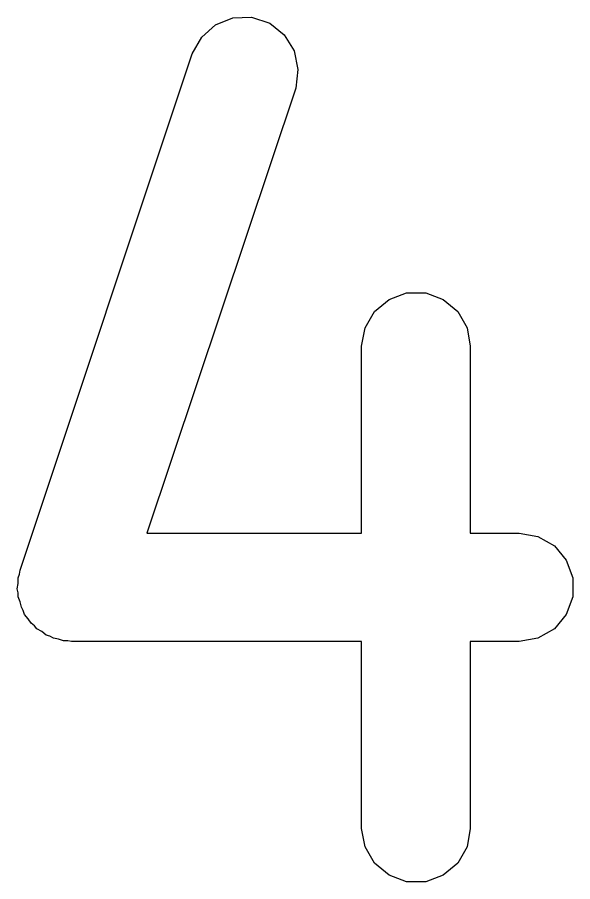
# Model space of a CAD drawing. Extents: x 142.1 to 238.7, y -137.2 to -60.7.
# Drawn here: x 184.809 to 185.577, y -61.896 to -60.701 of the extents above; entities that cross this region are included whole.
import ezdxf

# ---------------------------------------------------------------- set-up
doc = ezdxf.new("R2010")
doc.units = 0
doc.header["$MEASUREMENT"] = 0
doc.layers.add('BLACK', color=7, linetype='CONTINUOUS')

msp = doc.modelspace()

# ---------------------------------------------------------------- linework, layer by layer
at = {"layer": 'Black'}
for p, q in [((185.107, -60.7013), (185.133, -60.7006)), ((185.133, -60.7006), (185.158, -60.7088)), ((185.064, -60.7281), (185.083, -60.7109)), ((185.083, -60.7109), (185.107, -60.7013)), ((185.158, -60.7088), (185.178, -60.725)), ((185.051, -60.751), (185.064, -60.7281)), ((185.178, -60.725), (185.192, -60.7472)), ((185.192, -60.7472), (185.197, -60.7727)), ((184.813, -61.4653), (185.051, -60.751)), ((185.197, -60.7727), (185.194, -60.7985)), ((185.194, -60.7985), (184.988, -61.414)), ((185.323, -61.0908), (185.347, -61.0819)), ((185.347, -61.0819), (185.374, -61.0819)), ((185.374, -61.0819), (185.398, -61.0908)), ((185.303, -61.1075), (185.323, -61.0908)), ((185.398, -61.0908), (185.418, -61.1075)), ((185.29, -61.1301), (185.303, -61.1075)), ((185.418, -61.1075), (185.431, -61.1301)), ((185.285, -61.1557), (185.29, -61.1301)), ((185.431, -61.1301), (185.435, -61.1557)), ((185.285, -61.414), (185.285, -61.1557)), ((185.435, -61.1557), (185.435, -61.414)), ((184.988, -61.414), (185.285, -61.414)), ((185.435, -61.414), (185.503, -61.414)), ((185.503, -61.414), (185.529, -61.4186)), ((185.529, -61.4186), (185.552, -61.4316)), ((185.552, -61.4316), (185.568, -61.4515)), ((185.568, -61.4515), (185.577, -61.476)), ((184.812, -61.4708), (184.813, -61.4653)), ((184.81, -61.476), (184.812, -61.4708)), ((184.81, -61.4836), (184.81, -61.476)), ((185.577, -61.476), (185.577, -61.5021)), ((184.809, -61.4911), (184.81, -61.4836)), ((184.81, -61.4965), (184.809, -61.4911)), ((184.81, -61.5021), (184.81, -61.4965)), ((184.813, -61.5092), (184.81, -61.5021)), ((184.815, -61.5166), (184.813, -61.5092)), ((185.577, -61.5021), (185.568, -61.5265)), ((184.817, -61.5213), (184.815, -61.5166)), ((184.819, -61.5265), (184.817, -61.5213)), ((184.824, -61.5324), (184.819, -61.5265)), ((184.828, -61.5388), (184.824, -61.5324)), ((185.568, -61.5265), (185.552, -61.5465)), ((184.833, -61.5423), (184.828, -61.5388)), ((184.836, -61.5465), (184.833, -61.5423)), ((184.843, -61.5503), (184.836, -61.5465)), ((185.552, -61.5465), (185.529, -61.5595)), ((184.849, -61.555), (184.843, -61.5503)), ((184.854, -61.5568), (184.849, -61.555)), ((184.859, -61.5595), (184.854, -61.5568)), ((184.866, -61.5608), (184.859, -61.5595)), ((184.873, -61.5632), (184.866, -61.5608)), ((185.529, -61.5595), (185.503, -61.564)), ((184.879, -61.5631), (184.873, -61.5632)), ((184.884, -61.564), (184.879, -61.5631)), ((185.285, -61.564), (184.884, -61.564)), ((185.285, -61.8224), (185.285, -61.564)), ((185.503, -61.564), (185.435, -61.564)), ((185.435, -61.564), (185.435, -61.8224)), ((185.29, -61.848), (185.285, -61.8224)), ((185.435, -61.8224), (185.431, -61.848)), ((185.303, -61.8706), (185.29, -61.848)), ((185.431, -61.848), (185.418, -61.8706)), ((185.323, -61.8873), (185.303, -61.8706)), ((185.418, -61.8706), (185.398, -61.8873)), ((185.347, -61.8962), (185.323, -61.8873)), ((185.374, -61.8962), (185.347, -61.8962)), ((185.398, -61.8873), (185.374, -61.8962))]:
    msp.add_line(p, q, dxfattribs=at)

doc.saveas('drawing.dxf')
